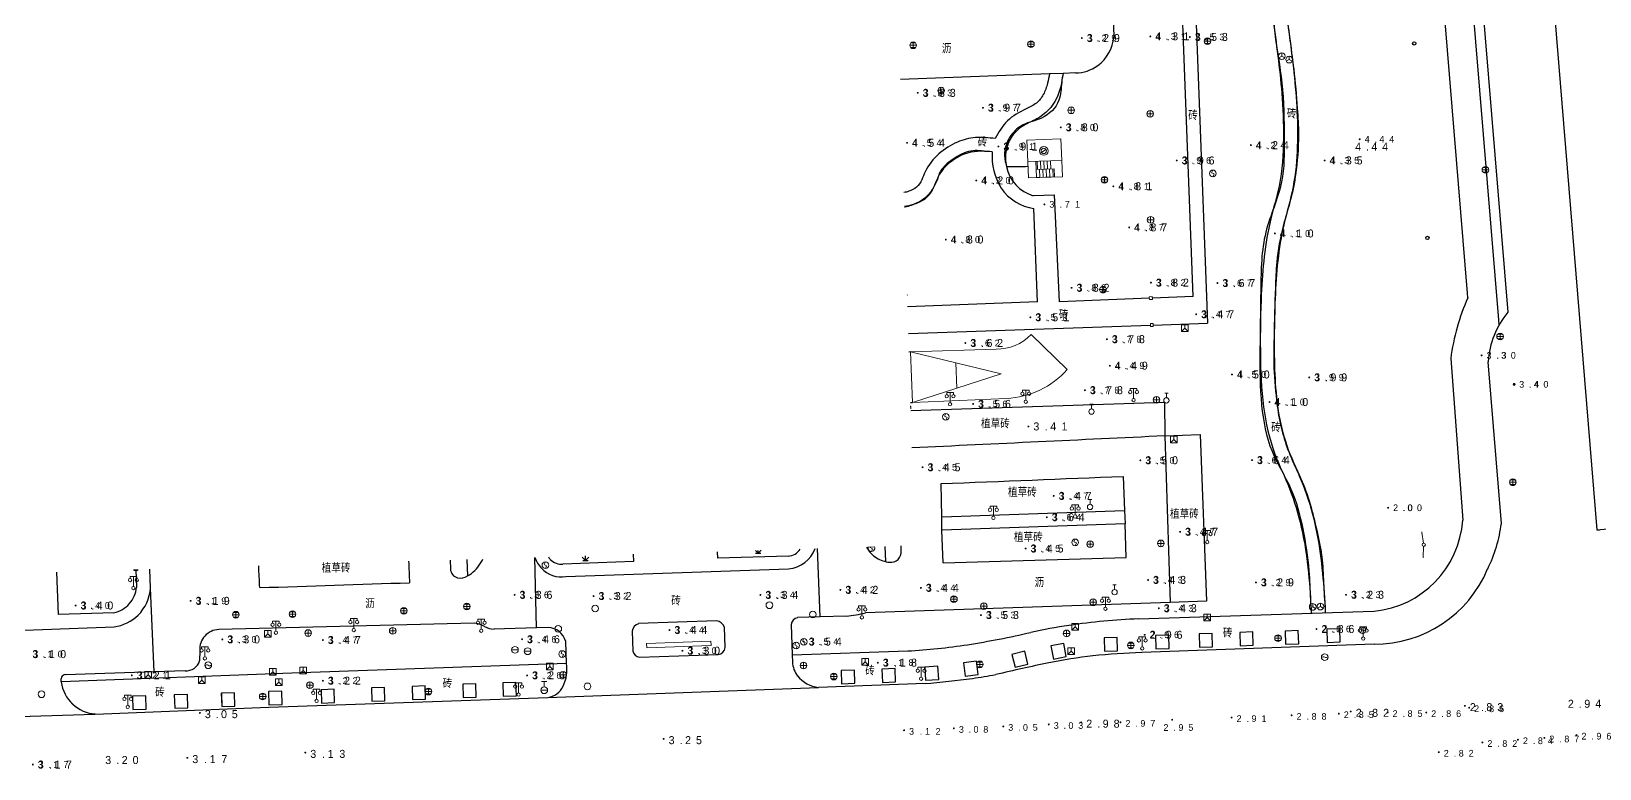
# Model space of a CAD drawing. Header units: metres. Extents: x 342272 to 345188, y 671156 to 672490.
# Drawn here: x 342982.9 to 343218.1, y 671688.1 to 671798.7 of the extents above; entities that cross this region are included whole.
import ezdxf

# ---------------------------------------------------------------- set-up
doc = ezdxf.new("R2010")
doc.units = ezdxf.units.M
doc.header["$LTSCALE"] = 0.5
doc.header["$MEASUREMENT"] = 0
doc.layers.add('00-地形', color=251, linetype='Continuous')
doc.layers.add('00-文字', color=251, linetype='Continuous')
doc.layers.add('00-现状标高', color=2, linetype='Continuous', lineweight=0, plot=False)
for name, color, linetype, lineweight in [('公共设施纪念物', 8, 'Continuous', 0), ('地貌土质', 30, 'Continuous', 0), ('普通房屋', 8, 'Continuous', 0), ('通讯及其他管线设施', 252, 'Continuous', 0)]:
    doc.layers.add(name, color=color, linetype=linetype, lineweight=lineweight)
doc.styles.add('正等线体2.0', font='MCS_Chinese1.shx', dxfattribs={"height": 2, "bigfont": 'MCS_Chinese1big.shx'})
doc.styles.add('正等线体2.4', font='MCS_Chinese1.shx', dxfattribs={"height": 2.4, "bigfont": 'MCS_Chinese1big.shx'})
doc.styles.add('细等线体3.0', font='MCS_Chinese1.shx', dxfattribs={"height": 3, "bigfont": 'MCS_Chinese1big.shx'})

# ---------------------------------------------------------------- blocks, each defined once
blk = doc.blocks.new('213400_1')
at = {"layer": '00-现状标高', "linetype": 'Continuous', "lineweight": 0}
h = blk.add_hatch(color=256, dxfattribs=at)
edge = h.paths.add_edge_path()
edge.add_arc((0, 0), 0.3, 0, 360)
blk.add_circle((0, 0), 0.3, dxfattribs=at)
blk = doc.blocks.new('143902_4')
at = {"layer": '通讯及其他管线设施', "linetype": 'Continuous', "lineweight": 0}
blk.add_circle((0, 0), 0.5, dxfattribs=at)
blk = doc.blocks.new('172001_1')
at = {"layer": '通讯及其他管线设施', "linetype": 'Continuous', "lineweight": 0}
h = blk.add_hatch(color=256, dxfattribs=at)
edge = h.paths.add_edge_path()
edge.add_arc((3.85, 0), 0.15, 0, 360)
blk.add_line((3.7, 0), (0.5, 0), dxfattribs=at)
blk = doc.blocks.new('174201_1')
at = {"layer": '通讯及其他管线设施', "linetype": 'Continuous', "lineweight": 0}
for p, q in [((-1, 0), (1, 0)), ((-0.7, 0.7), (0.7, 0.7)), ((0, -1), (0, 1)), ((-0.7, -0.7), (0.7, -0.7))]:
    blk.add_line(p, q, dxfattribs=at)
blk.add_circle((0, 0), 1, dxfattribs=at)
blk = doc.blocks.new('155210')
at = {"layer": '公共设施纪念物', "linetype": 'Continuous', "lineweight": 0}
for p, q in [((-1, 2.9), (-1, 3.5)), ((-1, 3.5), (1, 3.5)), ((0, 0.5), (0, 3.5)), ((1, 3.5), (1, 2.9))]:
    blk.add_line(p, q, dxfattribs=at)
for centre in [(-1, 2.4), (0, 0), (1, 2.4)]:
    blk.add_circle(centre, 0.5, dxfattribs=at)
blk = doc.blocks.new('174200_1')
at = {"layer": '通讯及其他管线设施', "linetype": 'Continuous', "lineweight": 0}
for p, q in [((-1, 0), (1, 0)), ((0, 1), (0, -1))]:
    blk.add_line(p, q, dxfattribs=at)
blk.add_circle((0, 0), 1, dxfattribs=at)
blk = doc.blocks.new('174601_1')
at = {"layer": '通讯及其他管线设施', "linetype": 'Continuous', "lineweight": 0}
for q in [(-0.87, -0.5), (0, 1), (0.87, -0.5)]:
    blk.add_line((0, 0), q, dxfattribs=at)
blk.add_circle((0, 0), 1, dxfattribs=at)
blk = doc.blocks.new('174602_1')
at = {"layer": '通讯及其他管线设施', "linetype": 'Continuous', "lineweight": 0}
for p, q in [((-1, 1), (-1, -1)), ((1, 1), (-1, 1)), ((-1, -1), (0, 0)), ((0, 0), (0, 1)), ((0, 0), (1, -1)), ((1, -1), (1, 1)), ((-1, -1), (1, -1))]:
    blk.add_line(p, q, dxfattribs=at)
blk = doc.blocks.new('174700_1')
at = {"layer": '通讯及其他管线设施', "linetype": 'Continuous', "lineweight": 0}
for p, q in [((0, 1), (-0.38, 0.18)), ((-0.38, 0.18), (0.38, -0.18)), ((0, -1), (0.38, -0.18))]:
    blk.add_line(p, q, dxfattribs=at)
blk.add_circle((0, 0), 1, dxfattribs=at)
blk = doc.blocks.new('174100_1')
at = {"layer": '通讯及其他管线设施', "linetype": 'Continuous', "lineweight": 0}
blk.add_line((-1, 0), (1, 0), dxfattribs=at)
blk.add_circle((0, 0), 1, dxfattribs=at)
blk = doc.blocks.new('175200_1')
at = {"layer": '通讯及其他管线设施', "linetype": 'Continuous', "lineweight": 0}
for p, q in [((-1, 0), (1, 0)), ((-0.8, 2.6), (0.8, 2.6)), ((0, 1), (0, 2.6))]:
    blk.add_line(p, q, dxfattribs=at)
blk.add_circle((0, 0), 1, dxfattribs=at)
blk = doc.blocks.new('213400_3')
at = {"layer": '00-现状标高', "linetype": 'Continuous', "lineweight": 0}
h = blk.add_hatch(color=256, dxfattribs=at)
edge = h.paths.add_edge_path()
edge.add_arc((0, 0), 0.3, 0, 360)
blk = doc.blocks.new('175300_1')
at = {"layer": '通讯及其他管线设施', "linetype": 'Continuous', "lineweight": 0}
for p, q in [((-0.5, 2.2), (0.5, 2.2)), ((0, 0.8), (0, 2.2))]:
    blk.add_line(p, q, dxfattribs=at)
blk.add_circle((0, 0), 0.8, dxfattribs=at)
blk = doc.blocks.new('174900_1')
at = {"layer": '通讯及其他管线设施', "linetype": 'Continuous', "lineweight": 0}
blk.add_circle((0, 0), 1, dxfattribs=at)
blk = doc.blocks.new('174400_1')
at = {"layer": '通讯及其他管线设施', "linetype": 'Continuous', "lineweight": 0}
blk.add_circle((0, 0), 1, dxfattribs=at)
for centre, start, end in [((-0.43, -0.55), 52.0967, 144.3058), ((0.43, 0.55), 232.0967, 324.3058)]:
    blk.add_arc(centre, 0.694, start, end, dxfattribs=at)
blk = doc.blocks.new('213400_5')
at = {"layer": '地貌土质', "linetype": 'Continuous', "lineweight": 0}
h = blk.add_hatch(color=30, dxfattribs=at)
edge = h.paths.add_edge_path()
edge.add_arc((0, 0), 0.3, 0, 360)

msp = doc.modelspace()

# ---------------------------------------------------------------- linework, layer by layer
at = {"layer": '00-地形', "lineweight": -3}
for p, q in [((343201.69, 671918.24), (343217.65, 671723.87)), ((343204.94, 671878.65), (343217.65, 671723.87)), ((343157.11, 671758.87), (343152.92, 671870.99)), ((343143.12, 671854.08), (343145.22, 671797.84)), ((343197.66, 671819.17), (343202.9, 671755.38)), ((343199.12, 671819.27), (343204.32, 671756.52)), ((343198.26, 671759.38), (343193.52, 671817.07)), ((343157.1, 671811.92), (343159.25, 671754.88)), ((343135.57, 671792.28), (343113.21, 671791.45)), ((343137.6, 671792.34), (343135.57, 671792.28)), ((343139.47, 671792.43), (343137.6, 671792.34)), ((343129.13, 671778.39), (343129.54, 671778.39)), ((343129.54, 671778.39), (343130.34, 671778.4)), ((343130.34, 671778.4), (343131.14, 671778.4)), ((343131.14, 671778.4), (343131.54, 671778.4)), ((343131.54, 671778.4), (343131.95, 671778.4)), ((343131.95, 671778.4), (343132.35, 671778.41)), ((343133.14, 671774.02), (343136.34, 671774.15)), ((343137.07, 671758.09), (343136.34, 671774.15)), ((343133.76, 671758.06), (343133.23, 671772.06)), ((343114.22, 671759.06), (343114.28, 671759.12)), ((343198.32, 671758.68), (343198.26, 671759.38)), ((343133.76, 671758.06), (343114.27, 671757.32)), ((343150.55, 671758.62), (343137.07, 671758.09)), ((343157.11, 671758.87), (343150.99, 671758.63)), ((343114.4, 671753.31), (343150.7, 671754.58)), ((343151.14, 671754.6), (343159.25, 671754.88)), ((343202.9, 671755.38), (343202.97, 671754.58)), ((343114.73, 671750.56), (343114.48, 671750.55)), ((343195.75, 671749.59), (343197.54, 671725.32)), ((343203.34, 671724.84), (343201.35, 671749.1)), ((343114.72, 671743), (343115.02, 671743)), ((343114.76, 671741.78), (343152.82, 671743.01)), ((343152.82, 671743.01), (343152.85, 671737.97)), ((343152.85, 671737.97), (343158.16, 671738.16)), ((343158.16, 671738.16), (343159.13, 671713.17)), ((343119.4, 671725.84), (343119.32, 671730.82)), ((343146.62, 671731.89), (343146.82, 671726.79)), ((343119.4, 671725.84), (343146.82, 671726.79)), ((343146.82, 671726.79), (343146.93, 671724.78)), ((343119.44, 671723.84), (343119.4, 671725.84)), ((343146.93, 671724.78), (343119.44, 671723.84)), ((343119.64, 671718.92), (343119.44, 671723.84)), ((343147.07, 671719.75), (343146.93, 671724.78)), ((343217.65, 671723.87), (343224.64, 671724.49)), ((343217.65, 671723.87), (343218.06, 671723.9)), ((343110.89, 671721.38), (343110.97, 671719.12)), ((343113.34, 671720.73), (343113.32, 671721.46)), ((343045.67, 671719.35), (343045.72, 671718.01)), ((343048.19, 671719.43), (343048.29, 671716.96)), ((343058.66, 671709.19), (343058.38, 671719.75)), ((343073.17, 671719.14), (343062.6, 671718.71)), ((343065.49, 671719.76), (343065.99, 671719.26)), ((343065.59, 671719.26), (343066.39, 671719.26)), ((343065.99, 671719.26), (343065.99, 671719.99)), ((343065.99, 671719.26), (343066.49, 671719.76)), ((343073.13, 671720.21), (343073.17, 671719.14)), ((343085.83, 671719.62), (343085.79, 671720.6)), ((343096.37, 671719.93), (343085.83, 671719.62)), ((343091.47, 671720.78), (343091.89, 671720.36)), ((343091.49, 671720.36), (343092.29, 671720.36)), ((343091.89, 671720.36), (343092.34, 671720.81)), ((343091.89, 671720.36), (343091.89, 671720.79)), ((343101.18, 671710.82), (343100.79, 671721.07)), ((342986.65, 671717.52), (342986.88, 671711.17)), ((342998.57, 671717.89), (342998.67, 671715.25)), ((343000.77, 671715.15), (343000.67, 671717.96)), ((343063.04, 671716.87), (343096.45, 671718.04)), ((343201.28, 671718), (343201.28, 671718)), ((343201.28, 671718), (343201.28, 671718)), ((343001.32, 671702.56), (343000.77, 671715.15)), ((343153.68, 671712.98), (343107.96, 671711.43)), ((343159.13, 671713.17), (343153.68, 671712.98)), ((342995.26, 671711.44), (342986.88, 671711.17)), ((343049.28, 671709.9), (343010.98, 671708.91)), ((343085.65, 671710.25), (343073.94, 671709.81)), ((343096.83, 671709.67), (343096.98, 671705.11)), ((343101.18, 671710.82), (343097.79, 671710.71)), ((343105.13, 671710.93), (343101.18, 671710.82)), ((343148.93, 671710.52), (343182.6, 671711.61)), ((343182.6, 671711.61), (343184.25, 671711.66)), ((342976.7, 671708.62), (342995.29, 671709.33)), ((343058.66, 671709.19), (343052.26, 671708.96)), ((343060.39, 671709.25), (343058.66, 671709.19)), ((343072.98, 671708.67), (343073.07, 671705.67)), ((343086.94, 671706.25), (343086.81, 671709.29)), ((343145.73, 671707.73), (343143.76, 671707.67)), ((343143.76, 671707.67), (343143.82, 671705.68)), ((343145.79, 671705.74), (343145.73, 671707.73)), ((343153.45, 671708.08), (343151.48, 671708.02)), ((343151.48, 671708.02), (343151.54, 671706.02)), ((343153.51, 671706.08), (343153.45, 671708.08)), ((343159.96, 671708.32), (343157.99, 671708.26)), ((343157.99, 671708.26), (343158.05, 671706.26)), ((343160.02, 671706.32), (343159.96, 671708.32)), ((343166.06, 671708.56), (343164.1, 671708.5)), ((343164.1, 671708.5), (343164.16, 671706.5)), ((343166.13, 671706.56), (343166.06, 671708.56)), ((343172.88, 671708.76), (343170.91, 671708.7)), ((343170.91, 671708.7), (343170.97, 671706.71)), ((343172.94, 671706.77), (343172.88, 671708.76)), ((343179.11, 671709.05), (343177.15, 671708.99)), ((343177.15, 671708.99), (343177.21, 671706.99)), ((343179.18, 671707.06), (343179.11, 671709.05)), ((343008.13, 671705.79), (343008.11, 671704.24)), ((343063.12, 671703.85), (343063.01, 671707.15)), ((343074.09, 671704.76), (343085.86, 671705.19)), ((343096.98, 671705.11), (343114.3, 671705.71)), ((343096.98, 671705.11), (343097.02, 671704.05)), ((343131.85, 671705.67), (343129.94, 671705.2)), ((343129.94, 671705.2), (343130.42, 671703.26)), ((343132.33, 671703.73), (343131.85, 671705.67)), ((343137.71, 671706.83), (343135.77, 671706.47)), ((343135.77, 671706.47), (343136.15, 671704.5)), ((343136.15, 671704.5), (343138.08, 671704.87)), ((343138.08, 671704.87), (343137.71, 671706.83)), ((343143.82, 671705.68), (343145.79, 671705.74)), ((343184.25, 671706.71), (343149.4, 671705.49)), ((343151.54, 671706.02), (343153.51, 671706.08)), ((343158.05, 671706.26), (343160.02, 671706.32)), ((343164.16, 671706.5), (343166.13, 671706.56)), ((343170.97, 671706.71), (343172.94, 671706.77)), ((343177.21, 671706.99), (343179.18, 671707.06)), ((343001.32, 671702.56), (342987.98, 671702.15)), ((343005.95, 671702.74), (343001.32, 671702.56)), ((343063.12, 671703.85), (343021.95, 671702.36)), ((343106.31, 671702.85), (343104.34, 671702.79)), ((343104.34, 671702.79), (343104.4, 671700.8)), ((343106.37, 671700.86), (343106.31, 671702.85)), ((343112.41, 671703.06), (343110.44, 671703)), ((343110.44, 671703), (343110.5, 671701)), ((343112.47, 671701.06), (343112.41, 671703.06)), ((343118.84, 671703.42), (343116.87, 671703.3)), ((343116.87, 671703.3), (343116.99, 671701.31)), ((343118.96, 671701.42), (343118.84, 671703.42)), ((343124.63, 671704.17), (343122.68, 671703.91)), ((343122.68, 671703.91), (343122.94, 671701.93)), ((343124.89, 671702.19), (343124.63, 671704.17)), ((343130.42, 671703.26), (343132.33, 671703.73)), ((343021.95, 671702.36), (342987.38, 671701.06)), ((343035.85, 671700.24), (343033.88, 671700.18)), ((343033.88, 671700.18), (343033.95, 671698.18)), ((343035.91, 671698.24), (343035.85, 671700.24)), ((343041.95, 671700.46), (343039.98, 671700.4)), ((343039.98, 671700.4), (343040.04, 671698.41)), ((343042.01, 671698.47), (343041.95, 671700.46)), ((343049.55, 671700.77), (343047.58, 671700.71)), ((343047.58, 671700.71), (343047.64, 671698.71)), ((343049.61, 671698.78), (343049.55, 671700.77)), ((343055.55, 671700.98), (343053.58, 671700.92)), ((343053.58, 671700.92), (343053.65, 671698.92)), ((343055.62, 671698.98), (343055.55, 671700.98)), ((343060.32, 671698.73), (343100.95, 671700.24)), ((343116.9, 671700.82), (343100.95, 671700.24)), ((343104.4, 671700.8), (343106.37, 671700.86)), ((343110.5, 671701), (343112.47, 671701.06)), ((343116.99, 671701.31), (343118.96, 671701.42)), ((343122.94, 671701.93), (343124.89, 671702.19)), ((343000.03, 671698.97), (342998.06, 671698.91)), ((342998.06, 671698.91), (342998.12, 671696.92)), ((343000.09, 671696.98), (343000.03, 671698.97)), ((343006.29, 671699.19), (343004.32, 671699.13)), ((343004.32, 671699.13), (343004.39, 671697.13)), ((343006.35, 671697.19), (343006.29, 671699.19)), ((343013.34, 671699.44), (343011.38, 671699.38)), ((343011.38, 671699.38), (343011.44, 671697.38)), ((343013.41, 671697.44), (343013.34, 671699.44)), ((343020.42, 671699.7), (343018.45, 671699.63)), ((343018.45, 671699.63), (343018.51, 671697.64)), ((343018.48, 671697.26), (343060.32, 671698.73)), ((343020.48, 671697.7), (343020.42, 671699.7)), ((343028.29, 671699.96), (343026.32, 671699.9)), ((343026.32, 671699.9), (343026.38, 671697.9)), ((343026.38, 671697.9), (343028.35, 671697.96)), ((343028.35, 671697.96), (343028.29, 671699.96)), ((343033.95, 671698.18), (343035.91, 671698.24)), ((343040.04, 671698.41), (343042.01, 671698.47)), ((343047.64, 671698.71), (343049.61, 671698.78)), ((343053.65, 671698.92), (343055.62, 671698.98)), ((342975.57, 671695.68), (342992.47, 671696.25)), ((342992.47, 671696.25), (343018.48, 671697.26)), ((342998.12, 671696.92), (343000.09, 671696.98)), ((343004.39, 671697.13), (343006.35, 671697.19)), ((343011.44, 671697.38), (343013.41, 671697.44)), ((343018.51, 671697.64), (343020.48, 671697.7))]:
    msp.add_line(p, q, dxfattribs=at)
at = {"layer": '00-地形', "linetype": 'Continuous', "lineweight": 13, "flags": 128}
msp.add_lwpolyline([(342987.37, 671701.06, 0.175676), (342989.07, 671697.74, 0.178021), (342992.46, 671696.25), (343018.48, 671697.26), (343060.32, 671698.73, 0.257109), (343062.61, 671700.42, 0.162698), (343063.11, 671703.85)], format="xyb", dxfattribs=at)
for points in [[(343000.03, 671698.97), (342998.06, 671698.91), (342998.12, 671696.92), (343000.09, 671696.98), (343000.03, 671698.97)], [(343006.29, 671699.19), (343004.32, 671699.13), (343004.38, 671697.13), (343006.35, 671697.19), (343006.29, 671699.19)], [(343013.34, 671699.44), (343011.37, 671699.38), (343011.44, 671697.38), (343013.4, 671697.44), (343013.34, 671699.44)], [(343020.41, 671699.7), (343018.45, 671699.63), (343018.51, 671697.64), (343020.48, 671697.7), (343020.41, 671699.7)]]:
    msp.add_lwpolyline(points, dxfattribs=at)
at = {"layer": '00-地形', "lineweight": -3}
for centre, radius, start, end in [((343139.33, 671798.3), 5.9, 305.9982, 355.4758), ((343139.52, 671797.87), 5.44, 269.4636, 307.0337), ((343135.94, 671779.91), 8.98, 175.7531, 212.0027), ((343134.74, 671779.5), 5.72, 191.2442, 253.7959), ((343134.22, 671779.07), 7.07, 213.621, 262.0206), ((343227.58, 671745.52), 32.09, 155.7808, 172.7104), ((343213.96, 671748.35), 12.63, 139.7381, 176.5951), ((343182.82, 671726.36), 14.76, 275.594, 355.9891), ((343181.88, 671727.57), 21.63, 333.7664, 352.772), ((343111.59, 671723.03), 3.87, 206.6228, 239.7867), ((343044.87, 671722.2), 6.33, 328.1447, 334.7703), ((343062.82, 671721.35), 4.72, 199.8882, 223.2187), ((343062.88, 671721.2), 2.82, 209.5037, 218.9605), ((343062.88, 671721.2), 2.82, 209.5037, 218.9605), ((343062.5, 671721.35), 2.64, 226.6726, 272.205), ((343062.5, 671721.35), 2.64, 226.6726, 272.205), ((343096.25, 671722.25), 2.32, 272.9176, 327.1078), ((343096.02, 671722.73), 4.71, 275.2381, 339.1988), ((343112.03, 671723.45), 4.46, 237.5924, 264.0705), ((343111.74, 671720.61), 1.61, 263.903, 4.0178), ((343047.15, 671718.07), 1.43, 182.4417, 256.0711), ((343047.15, 671718.93), 2.28, 261.2686, 300.0431), ((343045.65, 671721.63), 5.36, 299.4924, 328.9635), ((343062.34, 671720.78), 3.97, 221.9471, 280.1216), ((343184.28, 671725.15), 18.44, 269.8948, 337.2091), ((343184.28, 671725.15), 18.44, 269.8948, 337.2091), ((342993.97, 671715.87), 4.74, 319.4588, 352.4737), ((342994.19, 671715.71), 6.6, 315.3906, 355.0999), ((342994.36, 671715.62), 4.28, 282.1757, 318.6349), ((342994.41, 671715.74), 6.47, 277.8895, 313.92), ((343048.84, 671705.99), 3.93, 59.6607, 83.5077), ((343074.3, 671708.53), 1.32, 105.7176, 174.0193), ((343085.32, 671708.67), 1.61, 22.5809, 78.2739), ((343098.01, 671709.54), 1.18, 100.7569, 174.0299), ((343103.05, 671730.99), 20.17, 275.913, 284.0941), ((343151.36, 671623.4), 87.1, 98.4954, 102.3339), ((343153.11, 671609.27), 101.34, 92.3607, 98.291), ((343011.09, 671705.95), 2.97, 92.1441, 183.0539), ((343052.46, 671712.29), 3.33, 240.5927, 266.6491), ((343060.16, 671706.28), 2.98, 16.9603, 85.5874), ((343102.95, 671836.48), 131.41, 278.9022, 283.1097), ((343074.28, 671706), 1.26, 195.1989, 261.3407), ((343085.77, 671706.36), 1.18, 274.512, 354.7462), ((343108.66, 671803.37), 97.82, 273.3105, 278.6006), ((343150.13, 671634.18), 71.25, 96.4922, 101.8641), ((343155.46, 671568.53), 137.1, 92.5341, 95.6022), ((343006.11, 671704.81), 2.08, 265.5466, 344.0055), ((343057.75, 671702.88), 5.45, 333.2, 10.1638), ((343101.18, 671704.36), 4.18, 184.365, 215.3369), ((343167.53, 671538.43), 168.55, 100.9581, 103.7308), ((342988.07, 671701.39), 0.769, 96.682, 204.9212), ((342992.81, 671701.75), 5.48, 187.186, 227.0413), ((343059.93, 671701.66), 2.96, 277.5951, 335.2709), ((343101.52, 671705.1), 4.89, 220.0282, 263.2663), ((343106.85, 671826.46), 126.04, 274.5751, 277.8254), ((343111.46, 671789.33), 88.63, 278.1392, 280.4406), ((342992.8, 671701.61), 5.36, 226.093, 266.4693)]:
    msp.add_arc(centre, radius, start, end, dxfattribs=at)
for points in [[(343149.37, 671883.04), (343149.72, 671882.81), (343150.67, 671882.23), (343152.66, 671881.35), (343155.77, 671879.59), (343159.31, 671876.72), (343162.48, 671873.11), (343163.52, 671868.59), (343164.81, 671864.61), (343165.88, 671859.57), (343165.02, 671854.29), (343163.61, 671848.24), (343161.97, 671842.99), (343159.59, 671838.26), (343157.73, 671832.51), (343158.88, 671825.42), (343161.9, 671817.66), (343165.43, 671811.38), (343168.39, 671805.49), (343169.36, 671798.38), (343170.43, 671790.91), (343170.76, 671782.49), (343170.38, 671776.09), (343168.01, 671768.52), (343167.25, 671760.07), (343167.13, 671750.64), (343167.38, 671742.58), (343168.95, 671735.67), (343171.77, 671730), (343173.55, 671724.02), (343174.47, 671717.74), (343174.71, 671713.44), (343174.82, 671711.45)], [(343153.88, 671883.03), (343154, 671882.98), (343154.11, 671882.92), (343156.05, 671881.87), (343157.76, 671880.69), (343160.89, 671877.99), (343162.44, 671876.54), (343164.25, 671873.59), (343164.7, 671872.44), (343165.29, 671870.41), (343165.5, 671869.53), (343166.28, 671866.82), (343166.89, 671864.95), (343167.7, 671860.82), (343167.73, 671858.53), (343167.17, 671854.41), (343166.75, 671852.51), (343165.84, 671848.68), (343165.34, 671846.78), (343164.1, 671842.97), (343163.27, 671841.02), (343161.67, 671837.58), (343161.01, 671835.96), (343160.32, 671832.68), (343160.3, 671831.03), (343160.75, 671827.54), (343161.2, 671825.75), (343162.93, 671820.55), (343164.6, 671817.27), (343167.31, 671812.2), (343168.26, 671810.51), (343169.98, 671806.75), (343170.58, 671804.58), (343171.21, 671800.59), (343171.44, 671798.73), (343171.95, 671794.89), (343172.19, 671792.96), (343172.73, 671787.11), (343172.91, 671783.18), (343172.46, 671777.11), (343172.1, 671775.01), (343171.1, 671771.17), (343170.62, 671769.45), (343169.65, 671764.04), (343169.44, 671760.25), (343169.24, 671752.68), (343169.21, 671748.84), (343169.62, 671743.32), (343169.86, 671741.51), (343170.64, 671737.98), (343171.17, 671736.33), (343172.61, 671732.93), (343173.47, 671731.08), (343174.79, 671727.24), (343175.3, 671725.28), (343176.45, 671719.37), (343176.7, 671715.41), (343176.93, 671711.49)], [(343135.57, 671792.28), (343135.27, 671790.86), (343134.64, 671789.17), (343133.6, 671787.9), (343132.06, 671787.03), (343129.25, 671785.22), (343127.43, 671782.57)], [(343137.6, 671792.34), (343137.4, 671791.04), (343136.98, 671788.32), (343134.37, 671785.64), (343131.62, 671784.64), (343129.82, 671783.07), (343128.88, 671780.82), (343128.93, 671779.15), (343129.13, 671778.39)], [(343152.85, 671737.97), (343153.68, 671712.98)], [(343119.32, 671730.82), (343146.62, 671731.89)], [(343119.64, 671718.92), (343147.07, 671719.75)], [(343017.14, 671715.21), (343039.58, 671715.95)]]:
    msp.add_spline(points, degree=3, dxfattribs=at)
for points, knots in [([(343149.37, 671883.04), (343149.72, 671882.81), (343150.67, 671882.23), (343152.66, 671881.35), (343155.77, 671879.59), (343159.31, 671876.72), (343162.48, 671873.11), (343163.52, 671868.59), (343164.81, 671864.61), (343165.88, 671859.57), (343165.02, 671854.29), (343163.61, 671848.24), (343161.97, 671842.99), (343159.59, 671838.26), (343157.73, 671832.51), (343158.88, 671825.42), (343161.9, 671817.66), (343165.43, 671811.38), (343168.39, 671805.49), (343169.36, 671798.38), (343170.43, 671790.91), (343170.76, 671782.49), (343170.38, 671776.09), (343168.01, 671768.52), (343167.25, 671760.07), (343167.13, 671750.64), (343167.38, 671742.58), (343168.95, 671735.67), (343171.77, 671730), (343173.55, 671724.02), (343174.47, 671717.74), (343174.71, 671713.44), (343174.82, 671711.45)], [0, 0, 0, 0, 0.006925, 0.01827, 0.035524, 0.06536, 0.093105, 0.111716, 0.140263, 0.162161, 0.195251, 0.226577, 0.264332, 0.284876, 0.313535, 0.361723, 0.398351, 0.450229, 0.479891, 0.505314, 0.566953, 0.603934, 0.643413, 0.671133, 0.733535, 0.781358, 0.825868, 0.865555, 0.896283, 0.929361, 0.967377, 1, 1, 1, 1]), ([(343153.88, 671883.03), (343154, 671882.98), (343154.11, 671882.92), (343156.05, 671881.87), (343157.76, 671880.69), (343160.89, 671877.99), (343162.44, 671876.54), (343164.25, 671873.59), (343164.7, 671872.44), (343165.29, 671870.41), (343165.5, 671869.53), (343166.28, 671866.82), (343166.89, 671864.95), (343167.7, 671860.82), (343167.73, 671858.53), (343167.17, 671854.41), (343166.75, 671852.51), (343165.84, 671848.68), (343165.34, 671846.78), (343164.1, 671842.97), (343163.27, 671841.02), (343161.67, 671837.58), (343161.01, 671835.96), (343160.32, 671832.68), (343160.3, 671831.03), (343160.75, 671827.54), (343161.2, 671825.75), (343162.93, 671820.55), (343164.6, 671817.27), (343167.31, 671812.2), (343168.26, 671810.51), (343169.98, 671806.75), (343170.58, 671804.58), (343171.21, 671800.59), (343171.44, 671798.73), (343171.95, 671794.89), (343172.19, 671792.96), (343172.73, 671787.11), (343172.91, 671783.18), (343172.46, 671777.11), (343172.1, 671775.01), (343171.1, 671771.17), (343170.62, 671769.45), (343169.65, 671764.04), (343169.44, 671760.25), (343169.24, 671752.68), (343169.21, 671748.84), (343169.62, 671743.32), (343169.86, 671741.51), (343170.64, 671737.98), (343171.17, 671736.33), (343172.61, 671732.93), (343173.47, 671731.08), (343174.79, 671727.24), (343175.3, 671725.28), (343176.45, 671719.37), (343176.7, 671715.41), (343176.93, 671711.49)], [0, 0, 0, 0, 0.00196, 0.00196, 0.034155, 0.034155, 0.06635, 0.06635, 0.082447, 0.082447, 0.098545, 0.098545, 0.13074, 0.13074, 0.162934, 0.162934, 0.195129, 0.195129, 0.227324, 0.227324, 0.259519, 0.259519, 0.291714, 0.291714, 0.323909, 0.323909, 0.356103, 0.356103, 0.420493, 0.420493, 0.452688, 0.452688, 0.484883, 0.484883, 0.517078, 0.517078, 0.549272, 0.549272, 0.613662, 0.613662, 0.645857, 0.645857, 0.678052, 0.678052, 0.742441, 0.742441, 0.806831, 0.806831, 0.839026, 0.839026, 0.871221, 0.871221, 0.903416, 0.903416, 0.93561, 0.93561, 1, 1, 1, 1]), ([(343137.6, 671792.34), (343137.4, 671791.04), (343136.98, 671788.32), (343134.37, 671785.64), (343131.62, 671784.64), (343129.82, 671783.07), (343128.88, 671780.82), (343128.93, 671779.15), (343129.13, 671778.39)], [0, 0, 0, 0, 0.222569, 0.466045, 0.593098, 0.724875, 0.863448, 1, 1, 1, 1]), ([(343127.43, 671782.57), (343126.44, 671782.68), (343124.52, 671782.91), (343121.54, 671782.12), (343118.84, 671780.41), (343117.11, 671778.25), (343116.46, 671776.35), (343115.71, 671775.19), (343114.65, 671774.69), (343113.98, 671774.52), (343113.74, 671774.47)], [0, 0, 0, 0, 0.172888, 0.335451, 0.527758, 0.724818, 0.801759, 0.880393, 0.957198, 1, 1, 1, 1]), ([(343126.99, 671780.57), (343125.36, 671780.73), (343124.13, 671780.75), (343121.43, 671779.7), (343120.17, 671778.76), (343118.95, 671777.1), (343118.84, 671776.68), (343118.06, 671775.01), (343117.69, 671774.37), (343116.45, 671773.22), (343115.73, 671772.9), (343114.67, 671772.55), (343114.23, 671772.44), (343113.8, 671772.37)], [0, 0, 0, 0, 0.313973, 0.313973, 0.627945, 0.627945, 0.784932, 0.784932, 0.863425, 0.863425, 0.941918, 0.941918, 1, 1, 1, 1]), ([(343126.99, 671780.57), (343126.45, 671780.63), (343125.5, 671780.73), (343123.56, 671780.84), (343121.75, 671779.98), (343120.02, 671778.71), (343119.06, 671777.63), (343118.74, 671776.21), (343118.22, 671775.34), (343117.57, 671774.07), (343116.74, 671773.31), (343115.38, 671772.76), (343114.5, 671772.37), (343113.84, 671772.28), (343113.81, 671772.28)], [0, 0, 0, 0, 0.096409, 0.169396, 0.340903, 0.433594, 0.555527, 0.581275, 0.690001, 0.733834, 0.83381, 0.880096, 0.994504, 1, 1, 1, 1])]:
    msp.add_open_spline(points, degree=3, knots=knots, dxfattribs=at)
for points in [[(343152.85, 671737.97), (343140.21, 671737.37), (343127.57, 671736.77), (343114.93, 671736.17)], [(343039.46, 671719.16), (343039.5, 671718.09), (343039.54, 671717.02), (343039.58, 671715.95)], [(343017.14, 671715.21), (343017.08, 671716.3), (343017.03, 671717.38), (343016.98, 671718.46)]]:
    msp.add_open_spline(points, degree=3, dxfattribs=at)
at = {"layer": '00-文字', "lineweight": -3}
for centre in [(343190.28, 671796.84), (343192.25, 671767.66)]:
    msp.add_circle(centre, 0.25, dxfattribs=at)
at = {"layer": '公共设施纪念物', "lineweight": 0}
for p, q in [((343132.81, 671753.17), (343138.24, 671747.91)), ((343114.73, 671750.56), (343115.02, 671743)), ((343128.34, 671747.3), (343114.73, 671750.56)), ((343128.34, 671747.3), (343115.02, 671743)), ((343121.53, 671748.93), (343121.68, 671745.15))]:
    msp.add_line(p, q, dxfattribs=at)
at = {"layer": '公共设施纪念物', "lineweight": 0, "flags": 128}
for points in [[(343114.73, 671750.56), (343127.56, 671751, 0.215326), (343132.81, 671753.17)], [(343115.02, 671743), (343129.12, 671743.59, 0.19973), (343138.24, 671747.91)]]:
    msp.add_lwpolyline(points, format="xyb", dxfattribs=at)
at = {"layer": '普通房屋', "lineweight": 0}
for p, q in [((343134.37, 671780.49), (343135.04, 671780.92)), ((343133.54, 671779.18), (343133.62, 671776.73)), ((343133.58, 671777.93), (343136.28, 671778.01)), ((343133.74, 671779.18), (343133.78, 671777.94)), ((343134.08, 671777.94), (343134.12, 671776.75)), ((343134.24, 671779.2), (343134.28, 671777.95)), ((343134.58, 671777.96), (343134.62, 671776.76)), ((343134.74, 671779.22), (343134.78, 671777.97)), ((343135.08, 671777.98), (343135.12, 671776.78)), ((343135.24, 671779.23), (343135.28, 671777.98)), ((343135.58, 671777.99), (343135.62, 671776.79)), ((343135.74, 671779.25), (343135.78, 671778)), ((343136.08, 671778.01), (343136.12, 671776.81)), ((343136.28, 671778.01), (343136.32, 671776.82)), ((343136.32, 671776.82), (343133.62, 671776.73))]:
    msp.add_line(p, q, dxfattribs=at)
at = {"layer": '普通房屋', "lineweight": 0, "flags": 128}
msp.add_lwpolyline([(343132.18, 671782.35), (343137.28, 671782.51), (343137.42, 671779.3), (343132.32, 671779.14)], close=True, dxfattribs=at)
for points in [[(343137.42, 671779.3), (343137.52, 671776.85), (343132.42, 671776.69), (343132.32, 671779.14)], [(343150.54, 671758.84), (343150.57, 671758.41), (343151.01, 671758.43), (343150.98, 671758.87), (343150.54, 671758.84)], [(343150.7, 671754.81), (343150.7, 671754.37), (343151.14, 671754.37), (343151.14, 671754.81), (343150.7, 671754.81)], [(343084.84, 671706.52), (343075.18, 671706.19), (343075.13, 671706.85), (343084.78, 671707.18), (343084.84, 671706.52)]]:
    msp.add_lwpolyline(points, dxfattribs=at)
at = {"layer": '普通房屋', "lineweight": 0}
for radius in [0.65, 0.4]:
    msp.add_circle((343134.71, 671780.71), radius, dxfattribs=at)
msp.add_point((343135.11, 671780.71), dxfattribs=at)
at = {"layer": '通讯及其他管线设施', "lineweight": 0}
for p, q in [((343204.67, 671731.02), (343205.55, 671731.02)), ((343204.7, 671731.37), (343205.4, 671731.37)), ((343205.05, 671730.52), (343205.05, 671731.52)), ((343204.7, 671730.67), (343205.4, 671730.67)), ((343108.72, 671721.31), (343108.67, 671721.22)), ((343108.67, 671721.22), (343109.05, 671721.04)), ((343108.86, 671720.63), (343109.05, 671721.04)), ((342998.53, 671717.74), (342998.61, 671717.89))]:
    msp.add_line(p, q, dxfattribs=at)
at = {"layer": '通讯及其他管线设施', "lineweight": 0, "flags": 128}
for points in [[(343114.75, 671742.01, 0.24354), (343114.73, 671742.47)], [(343109.32, 671721.33), (343108.4, 671721.3, 1.496496)], [(342998.9, 671717.9), (342998.19, 671717.88, 0.421001)]]:
    msp.add_lwpolyline(points, format="xyb", close=True, dxfattribs=at)
at = {"layer": '通讯及其他管线设施', "lineweight": 0}
msp.add_arc((343205.05, 671731.02), 0.5, 220.7871, 139.0056, dxfattribs=at)

# ---------------------------------------------------------------- block references
at = {"layer": '00-现状标高', "lineweight": 0, "xscale": 0.5, "yscale": 0.5, "zscale": 0.5}
for name, p in [('213400_3', (343140.42, 671797.65)), ('213400_3', (343150.69, 671797.9)), ('213400_3', (343156.62, 671797.81)), ('213400_3', (343115.81, 671789.43)), ('213400_3', (343125.59, 671787.19)), ('213400_3', (343137.26, 671784.25)), ('213400_3', (343182.09, 671782.47)), ('213400_3', (343114.21, 671781.93)), ('213400_3', (343127.91, 671781.38)), ('213400_3', (343165.77, 671781.59)), ('213400_3', (343154.65, 671779.28)), ('213400_3', (343176.83, 671779.29)), ('213400_3', (343124.59, 671776.29)), ('213400_3', (343145.14, 671775.41)), ('213400_3', (343134.8, 671772.7)), ('213400_3', (343147.52, 671769.24)), ('213400_3', (343169.37, 671768.34)), ('213400_3', (343120.02, 671767.42)), ('213400_3', (343138.88, 671760.18)), ('213400_3', (343150.78, 671760.96)), ('213400_3', (343160.75, 671760.9)), ('213400_3', (343132.7, 671755.76)), ('213400_3', (343157.56, 671756.21)), ('213400_3', (343122.95, 671751.9)), ('213400_3', (343144.18, 671752.47)), ('213400_3', (343200.37, 671750.05)), ('213400_3', (343144.62, 671748.5)), ('213400_3', (343162.94, 671747.18)), ('213400_3', (343140.88, 671744.82)), ('213400_3', (343174.52, 671746.74)), ('213400_1', (343205.26, 671745.7)), ('213400_3', (343205.26, 671745.7)), ('213400_3', (343124.11, 671742.76)), ('213400_3', (343168.57, 671743.05)), ('213400_3', (343132.4, 671739.38)), ('213400_3', (343116.53, 671733.27)), ('213400_3', (343149.19, 671734.31)), ('213400_3', (343165.94, 671734.34)), ('213400_3', (343136.2, 671728.97)), ('213400_3', (343186.35, 671727.19)), ('213400_3', (343135.17, 671725.77)), ('213400_3', (343155.16, 671723.58)), ('213400_3', (343131.99, 671721.07)), ('213400_3', (343055.35, 671714.12)), ('213400_3', (343092.21, 671714.11)), ('213400_3', (343104.21, 671714.87)), ('213400_3', (343116.28, 671715.17)), ('213400_3', (343150.35, 671716.36)), ('213400_3', (343166.53, 671715.99)), ('213400_3', (343180.04, 671714.13)), ('213400_3', (342989.52, 671712.52)), ('213400_3', (343006.77, 671713.22)), ('213400_3', (343067.19, 671713.94)), ('213400_3', (343151.96, 671712.11)), ('213400_3', (343125.29, 671711.09)), ('213400_3', (343011.52, 671707.44)), ('213400_3', (343026.6, 671707.35)), ('213400_3', (343056.47, 671707.47)), ('213400_3', (343078.57, 671708.85)), ('213400_3', (343098.72, 671707.11)), ('213400_3', (343149.84, 671708.13)), ('213400_3', (343175.62, 671709)), ('213400_3', (343080.52, 671705.74)), ('213400_3', (343109.83, 671703.95)), ('213400_3', (342997.94, 671702.05)), ('213400_3', (343026.6, 671701.24)), ('213400_3', (343057.22, 671702.04)), ('213400_3', (342983.1, 671688.67))]:
    msp.add_blockref(name, p, dxfattribs=at)
at = {"layer": '00-现状标高', "color": 30, "linetype": 'Continuous', "lineweight": 0, "xscale": 0.5, "yscale": 0.5, "zscale": 0.5}
for p in [(343008.15, 671696.42), (343153.97, 671695.39), (343162.88, 671695.72), (343171.88, 671696.06), (343178.96, 671696.3), (343180.74, 671696.62), (343186.28, 671696.48), (343192.07, 671696.47), (343197.87, 671697.47), (343198.51, 671697.2), (343113.76, 671693.81), (343121.23, 671694.1), (343128.64, 671694.39), (343135.46, 671694.69), (343140.33, 671694.99), (343146.21, 671695.01), (343214.6, 671693.08), (343077.7, 671692.52), (343200.49, 671691.99), (343205.82, 671692.4), (343209.79, 671692.67), (343006.27, 671689.68), (343023.96, 671690.46), (343193.95, 671690.53)]:
    msp.add_blockref('213400_5', p, dxfattribs=at)
at = {"layer": '公共设施纪念物', "lineweight": 0, "xscale": 0.5, "yscale": 0.5, "zscale": 0.5}
for p in [(343132, 671743.1), (343148.17, 671743.35), (343120.67, 671742.71), (343127.15, 671725.68), (343139.42, 671725.88), (343159.23, 671722.05), (342998.19, 671715.15), (343107.43, 671710.74), (343143.96, 671712.05), (343019.56, 671708.45), (343031.23, 671708.84), (343050.35, 671708.75), (343149.48, 671706.1), (343182.62, 671707.57), (343008.9, 671704.6), (343116.3, 671701.55), (343055.94, 671699.17), (342997.34, 671697.32), (343025.66, 671698.22)]:
    msp.add_blockref('155210', p, dxfattribs=at)
at = {"layer": '公共设施纪念物', "linetype": 'Continuous', "lineweight": 0, "xscale": 0.5, "yscale": 0.5, "zscale": 0.5}
msp.add_blockref('155210', (342997.33, 671697.32), dxfattribs=at)
at = {"layer": '通讯及其他管线设施', "lineweight": 0, "xscale": 0.5, "yscale": 0.5, "zscale": 0.5}
for name, p in [('174201_1', (343115.13, 671796.56)), ('174201_1', (343132.79, 671796.74)), ('174201_1', (343159.27, 671797.18)), ('174601_1', (343170.42, 671794.93)), ('174601_1', (343171.51, 671794.41)), ('174700_1', (343119.31, 671789.76)), ('174200_1', (343138.83, 671786.81)), ('174200_1', (343150.66, 671786.28)), ('174700_1', (343160.07, 671777.35)), ('174201_1', (343200.94, 671777.88)), ('174201_1', (343143.82, 671776.38)), ('174200_1', (343150.74, 671770.39)), ('174201_1', (343143.59, 671759.91)), ('174602_1', (343155.87, 671754.13)), ('174201_1', (343203.14, 671752.89)), ('175300_1', (343141.87, 671741.62)), ('174200_1', (343151.62, 671743.37)), ('175300_1', (343153.1, 671743.29)), ('174700_1', (343120.03, 671740.84)), ('174602_1', (343154.24, 671737.43)), ('174201_1', (343205.05, 671731.02)), ('175300_1', (343141.66, 671727.31)), ('174700_1', (343139.43, 671722)), ('174200_1', (343141.66, 671721.74)), ('174200_1', (343152.28, 671721.85)), ('174700_1', (343059.97, 671718.58)), ('175300_1', (343145.33, 671714.53)), ('174201_1', (343038.74, 671711.72)), ('174201_1', (343048.18, 671712.38)), ('174900_1', (343067.43, 671712.08)), ('174900_1', (343093.56, 671712.56)), ('174201_1', (343121.24, 671713.47)), ('174200_1', (343125.73, 671712.43)), ('174200_1', (343142.12, 671713.01)), ('174601_1', (343175.04, 671712.31)), ('174601_1', (343176.19, 671712.36)), ('174201_1', (343013.55, 671711.15)), ('174201_1', (343022.05, 671711.24)), ('174900_1', (343061.9, 671709.03)), ('174900_1', (343100.07, 671711.17)), ('174602_1', (343139.42, 671709.32)), ('174602_1', (343159.2, 671710.75)), ('174602_1', (343018.34, 671708.28)), ('174200_1', (343024.39, 671708.4)), ('174200_1', (343037.07, 671708.72)), ('174700_1', (343098.72, 671707.09)), ('174200_1', (343138.14, 671708.35)), ('174201_1', (343169.84, 671707.63)), ('174700_1', (343182.51, 671708.85)), ('174100_1', (343055.41, 671705.87)), ('174100_1', (343057.31, 671705.66)), ('174700_1', (343062.5, 671705.25)), ('174700_1', (343097.56, 671706.53)), ('174602_1', (343138.8, 671705.66)), ('174201_1', (343147.78, 671706.55)), ('174400_1', (343176.84, 671704.78)), ('174602_1', (343000.41, 671702.13)), ('174400_1', (343009.41, 671703.56)), ('174602_1', (343019.1, 671702.6)), ('174602_1', (343023.63, 671702.76)), ('174602_1', (343060.64, 671703.4)), ('174200_1', (343062.62, 671702.12)), ('174200_1', (343098.68, 671703.52)), ('174602_1', (343107.91, 671704.09)), ('174201_1', (343125.11, 671703.7)), ('174602_1', (343008.46, 671701.32)), ('174602_1', (343019.98, 671701.02)), ('174200_1', (343024.66, 671700.57)), ('175200_1', (343059.8, 671699.81)), ('174900_1', (343066.29, 671700.4)), ('174201_1', (343103.23, 671701.86)), ('174900_1', (342984.41, 671699.21)), ('174201_1', (343017.57, 671698.88)), ('174201_1', (343042.43, 671699.61))]:
    msp.add_blockref(name, p, dxfattribs=at)
at = {"layer": '通讯及其他管线设施', "lineweight": 0}
for name, xscale, yscale, zscale, rotation in [('172001_1', 0.4999999999999999, 0.4999999999999999, 0.4999999999999999, 98.66239685437074), ('143902_4', 0.4999999999999999, 0.4999999999999999, 0.4999999999999999, 98.66239685437074), ('172001_1', 0.5, 0.5, 0.5, 268.1048263021912)]:
    msp.add_blockref(name, (343191.69, 671721.64), dxfattribs=dict(at, xscale=xscale, yscale=yscale, zscale=zscale, rotation=rotation))

# ---------------------------------------------------------------- texts
at = {"layer": '00-地形', "lineweight": -3, "style": '细等线体3.0'}
for s, p in [('沥', (343119.42, 671795.38)), ('砖', (343124.8, 671781.37)), ('砖', (343136.96, 671755.45)), ('植草砖', (343026.42, 671717.46)), ('沥', (343032.95, 671712.12)), ('砖', (343078.85, 671712.54)), ('砖', (343161.57, 671707.7)), ('砖', (343107.94, 671702.07)), ('砖', (343001.43, 671698.82)), ('砖', (343044.56, 671700.13))]:
    msp.add_text(s, height=1.25, dxfattribs=at).set_placement(p)
at = {"layer": '00-文字', "lineweight": -3, "style": '细等线体3.0'}
for s, p in [('砖', (343156.38, 671785.36)), ('砖', (343171.15, 671785.6)), ('植草砖', (343125.3, 671739.12)), ('砖', (343168.82, 671738.54)), ('植草砖', (343129.35, 671728.83)), ('植草砖', (343153.64, 671725.56)), ('植草砖', (343130.23, 671722.08)), ('沥', (343133.34, 671715.29))]:
    msp.add_text(s, height=1.25, dxfattribs=at).set_placement(p)
at = {"layer": '00-现状标高', "lineweight": 0, "attachment_point": 4, "line_spacing_factor": 0.722892}
for s, insert, char_height, style in [('\\T1.979;3.29', (343141.17, 671797.64), 1, '正等线体2.0'), ('\\T1.816;3.29', (343141.17, 671797.64), 1.2, '正等线体2.4'), ('\\T1.891;4.31', (343151.44, 671797.9), 1.2, '正等线体2.4'), ('\\T2.069;4.31', (343151.44, 671797.9), 1, '正等线体2.0'), ('\\T1.979;3.53', (343157.37, 671797.81), 1, '正等线体2.0'), ('\\T1.816;3.53', (343157.37, 671797.81), 1.2, '正等线体2.4'), ('\\T1.979;3.83', (343116.56, 671789.42), 1, '正等线体2.0'), ('\\T1.816;3.83', (343116.56, 671789.42), 1.2, '正等线体2.4'), ('\\T1.979;3.97', (343126.34, 671787.19), 1, '正等线体2.0'), ('\\T1.816;3.97', (343126.34, 671787.19), 1.2, '正等线体2.4'), ('\\T1.794;3.80', (343138.01, 671784.25), 1.2, '正等线体2.4'), ('\\T1.816;4.54', (343114.96, 671781.93), 1.2, '正等线体2.4'), ('\\T1.979;4.54', (343114.96, 671781.93), 1, '正等线体2.0'), ('\\T1.952;3.80', (343138.01, 671784.25), 1, '正等线体2.0'), ('\\T1.979;4.44', (343182.84, 671782.47), 1, '正等线体2.0'), ('\\T2.069;3.91', (343128.66, 671781.37), 1, '正等线体2.0'), ('\\T1.891;3.91', (343128.66, 671781.37), 1.2, '正等线体2.4'), ('\\T1.979;4.24', (343166.52, 671781.58), 1, '正等线体2.0'), ('\\T1.816;4.24', (343166.52, 671781.58), 1.2, '正等线体2.4'), ('\\T1.816;4.44', (343181.41, 671781.35), 1.2, '正等线体2.4'), ('\\T1.966;3.96', (343155.4, 671779.28), 1, '正等线体2.0'), ('\\T1.805;3.96', (343155.4, 671779.28), 1.2, '正等线体2.4'), ('\\T1.816;4.35', (343177.58, 671779.29), 1.2, '正等线体2.4'), ('\\T1.979;4.35', (343177.58, 671779.29), 1, '正等线体2.0'), ('\\T1.794;4.20', (343125.34, 671776.29), 1.2, '正等线体2.4'), ('\\T1.952;4.20', (343125.34, 671776.29), 1, '正等线体2.0'), ('\\T2.069;4.81', (343145.89, 671775.41), 1, '正等线体2.0'), ('\\T1.891;4.81', (343145.89, 671775.41), 1.2, '正等线体2.4'), ('\\T2.069;3.71', (343135.55, 671772.7), 1, '正等线体2.0'), ('\\T1.979;4.87', (343148.27, 671769.24), 1, '正等线体2.0'), ('\\T1.816;4.87', (343148.27, 671769.24), 1.2, '正等线体2.4'), ('\\T1.864;4.10', (343170.12, 671768.33), 1.2, '正等线体2.4'), ('\\T2.037;4.10', (343170.12, 671768.33), 1, '正等线体2.0'), ('\\T1.794;4.80', (343120.77, 671767.42), 1.2, '正等线体2.4'), ('\\T1.952;4.80', (343120.77, 671767.42), 1, '正等线体2.0'), ('\\T1.979;3.82', (343151.53, 671760.95), 1, '正等线体2.0'), ('\\T1.816;3.82', (343151.53, 671760.95), 1.2, '正等线体2.4'), ('\\T1.966;3.67', (343161.5, 671760.89), 1, '正等线体2.0'), ('\\T1.805;3.67', (343161.5, 671760.89), 1.2, '正等线体2.4'), ('\\T1.979;3.82', (343139.63, 671760.18), 1, '正等线体2.0'), ('\\T1.816;3.82', (343139.63, 671760.18), 1.2, '正等线体2.4'), ('\\T1.979;3.47', (343158.31, 671756.21), 1, '正等线体2.0'), ('\\T1.816;3.47', (343158.31, 671756.21), 1.2, '正等线体2.4'), ('\\T2.069;3.51', (343133.45, 671755.76), 1, '正等线体2.0'), ('\\T1.891;3.51', (343133.45, 671755.76), 1.2, '正等线体2.4'), ('\\T1.966;3.62', (343123.7, 671751.9), 1, '正等线体2.0'), ('\\T1.805;3.62', (343123.7, 671751.9), 1.2, '正等线体2.4'), ('\\T1.979;3.78', (343144.93, 671752.47), 1, '正等线体2.0'), ('\\T1.816;3.78', (343144.93, 671752.47), 1.2, '正等线体2.4'), ('\\T1.952;3.30', (343201.12, 671750.05), 1, '正等线体2.0'), ('\\T2.010;3.3', (343201.12, 671750.05), 1, '正等线体2.0'), ('\\T1.816;4.49', (343145.37, 671748.5), 1.2, '正等线体2.4'), ('\\T1.979;4.49', (343145.37, 671748.5), 1, '正等线体2.0'), ('\\T1.952;4.50', (343163.69, 671747.18), 1, '正等线体2.0'), ('\\T1.794;4.50', (343163.69, 671747.18), 1.2, '正等线体2.4'), ('\\T1.979;3.99', (343175.27, 671746.74), 1, '正等线体2.0'), ('\\T1.816;3.99', (343175.27, 671746.74), 1.2, '正等线体2.4'), ('\\T1.979;3.78', (343141.63, 671744.82), 1, '正等线体2.0'), ('\\T1.816;3.78', (343141.63, 671744.82), 1.2, '正等线体2.4'), ('\\T1.952;3.40', (343206.01, 671745.7), 1, '正等线体2.0'), ('\\T2.010;3.4', (343206.01, 671745.7), 1, '正等线体2.0'), ('\\T1.966;3.56', (343124.86, 671742.76), 1, '正等线体2.0'), ('\\T1.805;3.56', (343124.86, 671742.76), 1.2, '正等线体2.4'), ('\\T1.864;4.10', (343169.32, 671743.05), 1.2, '正等线体2.4'), ('\\T2.037;4.10', (343169.32, 671743.05), 1, '正等线体2.0'), ('\\T1.891;3.41', (343133.15, 671739.38), 1.2, '正等线体2.4'), ('\\T1.979;3.45', (343117.28, 671733.26), 1, '正等线体2.0'), ('\\T1.816;3.45', (343117.28, 671733.26), 1.2, '正等线体2.4'), ('\\T1.952;3.50', (343149.94, 671734.31), 1, '正等线体2.0'), ('\\T1.794;3.50', (343149.94, 671734.31), 1.2, '正等线体2.4'), ('\\T1.966;3.64', (343166.69, 671734.33), 1, '正等线体2.0'), ('\\T1.805;3.64', (343166.69, 671734.33), 1.2, '正等线体2.4'), ('\\T1.979;3.47', (343136.95, 671728.96), 1, '正等线体2.0'), ('\\T1.816;3.47', (343136.95, 671728.96), 1.2, '正等线体2.4'), ('\\T1.966;3.64', (343135.92, 671725.77), 1, '正等线体2.0'), ('\\T1.805;3.64', (343135.92, 671725.77), 1.2, '正等线体2.4'), ('\\T1.927;2.00', (343187.1, 671727.18), 1, '正等线体2.0'), ('\\T1.972;2.0', (343187.1, 671727.18), 1, '正等线体2.0'), ('\\T1.979;3.47', (343155.91, 671723.58), 1, '正等线体2.0'), ('\\T1.816;3.47', (343155.91, 671723.58), 1.2, '正等线体2.4'), ('\\T1.979;3.45', (343132.74, 671721.07), 1, '正等线体2.0'), ('\\T1.816;3.45', (343132.74, 671721.07), 1.2, '正等线体2.4'), ('\\T1.979;3.43', (343151.1, 671716.36), 1, '正等线体2.0'), ('\\T1.816;3.43', (343151.1, 671716.36), 1.2, '正等线体2.4'), ('\\T1.816;3.29', (343167.28, 671715.99), 1.2, '正等线体2.4'), ('\\T1.966;3.36', (343056.1, 671714.12), 1, '正等线体2.0'), ('\\T1.805;3.36', (343056.1, 671714.12), 1.2, '正等线体2.4'), ('\\T1.979;3.32', (343067.94, 671713.94), 1, '正等线体2.0'), ('\\T1.816;3.32', (343067.94, 671713.94), 1.2, '正等线体2.4'), ('\\T1.979;3.34', (343092.96, 671714.11), 1, '正等线体2.0'), ('\\T1.816;3.34', (343092.96, 671714.11), 1.2, '正等线体2.4'), ('\\T1.979;3.42', (343104.96, 671714.87), 1, '正等线体2.0'), ('\\T1.816;3.42', (343104.96, 671714.87), 1.2, '正等线体2.4'), ('\\T1.979;3.44', (343117.03, 671715.17), 1, '正等线体2.0'), ('\\T1.816;3.44', (343117.03, 671715.17), 1.2, '正等线体2.4'), ('\\T1.979;3.29', (343167.28, 671715.99), 1, '正等线体2.0'), ('\\T1.979;3.23', (343180.79, 671714.13), 1, '正等线体2.0'), ('\\T1.816;3.23', (343180.79, 671714.13), 1.2, '正等线体2.4'), ('\\T1.952;3.40', (342990.27, 671712.52), 1, '正等线体2.0'), ('\\T1.794;3.40', (342990.27, 671712.52), 1.2, '正等线体2.4'), ('\\T2.069;3.19', (343007.52, 671713.22), 1, '正等线体2.0'), ('\\T1.891;3.19', (343007.52, 671713.22), 1.2, '正等线体2.4'), ('\\T1.979;3.43', (343152.71, 671712.11), 1, '正等线体2.0'), ('\\T1.816;3.43', (343152.71, 671712.11), 1.2, '正等线体2.4'), ('\\T1.979;3.53', (343126.04, 671711.09), 1, '正等线体2.0'), ('\\T1.816;3.53', (343126.04, 671711.09), 1.2, '正等线体2.4'), ('\\T1.966;2.86', (343176.37, 671709), 1, '正等线体2.0'), ('\\T1.805;2.86', (343176.37, 671709), 1.2, '正等线体2.4'), ('\\T1.952;3.30', (343012.27, 671707.44), 1, '正等线体2.0'), ('\\T1.794;3.30', (343012.27, 671707.44), 1.2, '正等线体2.4'), ('\\T1.979;3.47', (343027.35, 671707.35), 1, '正等线体2.0'), ('\\T1.816;3.47', (343027.35, 671707.35), 1.2, '正等线体2.4'), ('\\T1.966;3.46', (343057.22, 671707.46), 1, '正等线体2.0'), ('\\T1.805;3.46', (343057.22, 671707.46), 1.2, '正等线体2.4'), ('\\T1.979;3.44', (343079.32, 671708.85), 1, '正等线体2.0'), ('\\T1.816;3.44', (343079.32, 671708.85), 1.2, '正等线体2.4'), ('\\T1.979;3.54', (343099.47, 671707.11), 1, '正等线体2.0'), ('\\T1.816;3.54', (343099.47, 671707.11), 1.2, '正等线体2.4'), ('\\T1.966;2.96', (343150.59, 671708.13), 1, '正等线体2.0'), ('\\T1.805;2.96', (343150.59, 671708.13), 1.2, '正等线体2.4'), ('\\T2.037;3.10', (342983.04, 671705.23), 1, '正等线体2.0'), ('\\T1.864;3.10', (342983.04, 671705.23), 1.2, '正等线体2.4'), ('\\T1.952;3.30', (343081.27, 671705.74), 1, '正等线体2.0'), ('\\T1.794;3.30', (343081.27, 671705.74), 1.2, '正等线体2.4'), ('\\T2.069;3.21', (342998.69, 671702.05), 1, '正等线体2.0'), ('\\T1.891;3.21', (342998.69, 671702.05), 1.2, '正等线体2.4'), ('\\T1.966;3.26', (343057.97, 671702.04), 1, '正等线体2.0'), ('\\T1.805;3.26', (343057.97, 671702.04), 1.2, '正等线体2.4'), ('\\T2.069;3.18', (343110.58, 671703.95), 1, '正等线体2.0'), ('\\T1.891;3.18', (343110.58, 671703.95), 1.2, '正等线体2.4'), ('\\T1.979;3.22', (343027.35, 671701.24), 1, '正等线体2.0'), ('\\T1.816;3.22', (343027.35, 671701.24), 1.2, '正等线体2.4'), ('\\T2.069;3.17', (342983.85, 671688.66), 1, '正等线体2.0'), ('\\T1.891;3.17', (342983.85, 671688.66), 1.2, '正等线体2.4')]:
    msp.add_mtext(s, dxfattribs=dict(at, insert=insert, char_height=char_height, style=style))
at = {"layer": '00-现状标高', "color": 30, "linetype": 'Continuous', "lineweight": 0, "attachment_point": 4, "line_spacing_factor": 0.6}
for s, insert, char_height, style in [('\\T1.841;2.83', (343198.62, 671697.27), 1.2, '正等线体2.4'), ('\\T1.841;2.94', (343213.31, 671697.78), 1.2, '正等线体2.4'), ('\\T1.810;3.05', (343008.9, 671696.22), 1.2, '正等线体2.4'), ('\\T1.841;2.98', (343141.08, 671694.79), 1.2, '正等线体2.0'), ('\\T2.010;2.91', (343163.63, 671695.55), 1, '正等线体2.4'), ('\\T2.010;2.88', (343172.63, 671695.89), 1, '正等线体2.4'), ('\\T2.010;2.85', (343179.71, 671696.14), 1, '正等线体2.4'), ('\\T1.841;2.82', (343181.49, 671696.42), 1.2, '正等线体2.0'), ('\\T2.010;2.85', (343187.03, 671696.31), 1, '正等线体2.4'), ('\\T2.010;2.86', (343192.82, 671696.3), 1, '正等线体2.4'), ('\\T2.010;2.86', (343199.26, 671697.03), 1, '正等线体2.4'), ('\\T2.141;3.12', (343114.51, 671693.64), 1, '正等线体2.4'), ('\\T1.972;3.08', (343121.98, 671693.93), 1, '正等线体2.4'), ('\\T1.972;3.05', (343129.39, 671694.23), 1, '正等线体2.4'), ('\\T1.972;3.03', (343136.21, 671694.52), 1, '正等线体2.4'), ('\\T2.010;2.97', (343146.96, 671694.84), 1, '正等线体2.4'), ('\\T2.010;2.95', (343152.66, 671694.22), 1, '正等线体2.4'), ('\\T2.010;2.96', (343215.35, 671692.92), 1, '正等线体2.0'), ('\\T1.951;3.13', (343024.71, 671690.26), 1.2, '正等线体2.0'), ('\\T1.841;3.25', (343078.45, 671692.32), 1.2, '正等线体2.0'), ('\\T2.010;2.82', (343194.7, 671690.36), 1, '正等线体2.0'), ('\\T2.010;2.82', (343201.24, 671691.82), 1, '正等线体2.0'), ('\\T2.010;2.84', (343206.57, 671692.23), 1, '正等线体2.0'), ('\\T2.010;2.87', (343210.54, 671692.5), 1, '正等线体2.0'), ('\\T1.841;3.20', (342993.96, 671689.34), 1.2, '正等线体2.4'), ('\\T1.951;3.17', (343007.02, 671689.48), 1.2, '正等线体2.4')]:
    msp.add_mtext(s, dxfattribs=dict(at, insert=insert, char_height=char_height, style=style))

doc.saveas('drawing.dxf')
